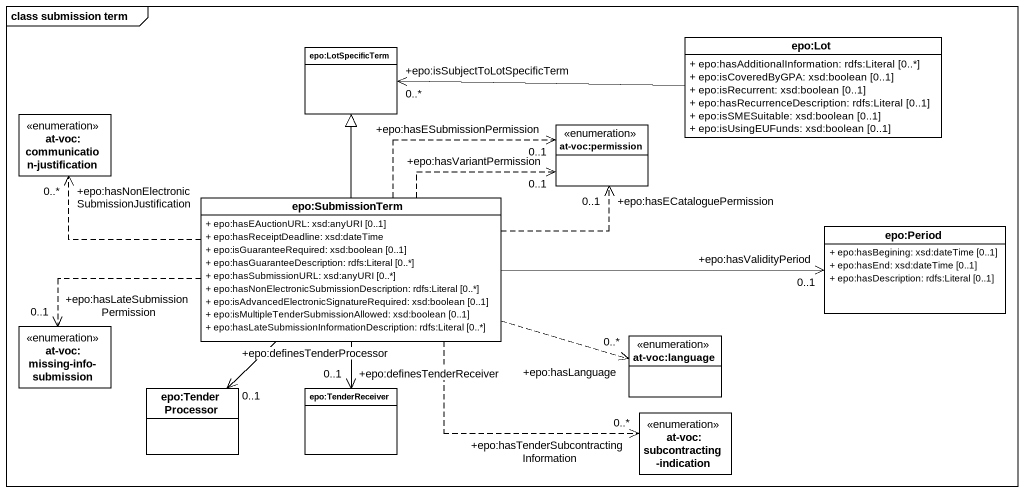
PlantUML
@startuml
mainframe class submission term
hide circle
hide empty members
skinparam classAttributeIconSize 0
class "epo:LotSpecificTerm" as epo_LotSpecificTerm
class "epo:Lot" as epo_Lot {
  + epo:hasAdditionalInformation: rdfs:Literal [0..*]
  + epo:isCoveredByGPA: xsd:boolean [0..1]
  + epo:isRecurrent: xsd:boolean [0..1]
  + epo:hasRecurrenceDescription: rdfs:Literal [0..1]
  + epo:isSMESuitable: xsd:boolean [0..1]
  + epo:isUsingEUFunds: xsd:boolean [0..1]
}
enum "at-voc:communication-justification" as at_voc_communication
enum "at-voc:permission" as at_voc_permission
class "epo:SubmissionTerm" as epo_SubmissionTerm {
  + epo:hasEAuctionURL: xsd:anyURI [0..1]
  + epo:hasReceiptDeadline: xsd:dateTime
  + epo:isGuaranteeRequired: xsd:boolean [0..1]
  + epo:hasGuaranteeDescription: rdfs:Literal [0..*]
  + epo:hasSubmissionURL: xsd:anyURI [0..*]
  + epo:hasNonElectronicSubmissionDescription: rdfs:Literal [0..*]
  + epo:isAdvancedElectronicSignatureRequired: xsd:boolean [0..1]
  + epo:isMultipleTenderSubmissionAllowed: xsd:boolean [0..1]
  + epo:hasLateSubmissionInformationDescription: rdfs:Literal [0..*]
}
class "epo:Period" as epo_Period {
  + epo:hasBegining: xsd:dateTime [0..1]
  + epo:hasEnd: xsd:dateTime [0..1]
  + epo:hasDescription: rdfs:Literal [0..1]
}
enum "at-voc:missing-info-submission" as at_voc_missing_info
enum "at-voc:language" as at_voc_language
class "epo:TenderProcessor" as epo_TenderProcessor
class "epo:TenderReceiver" as epo_TenderReceiver
enum "at-voc:subcontracting-indication" as at_voc_subcontracting
epo_Lot -left-> "+epo:isSubjectToLotSpecificTerm\n0..*" epo_LotSpecificTerm
epo_SubmissionTerm -up-|> epo_LotSpecificTerm
epo_SubmissionTerm .left.> "+epo:hasNonElectronicSubmissionJustification\n0..*" at_voc_communication
epo_SubmissionTerm .right.> "+epo:hasVariantPermission\n0..1" at_voc_permission
epo_SubmissionTerm .right.> "+epo:hasESubmissionPermission\n0..1" at_voc_permission
epo_SubmissionTerm .right.> "+epo:hasECataloguePermission\n0..1" at_voc_permission
epo_SubmissionTerm -right-> "+epo:hasValidityPeriod\n0..1" epo_Period
epo_SubmissionTerm .left.> "+epo:hasLateSubmissionPermission\n0..1" at_voc_missing_info
epo_SubmissionTerm .right.> "+epo:hasLanguage\n0..*" at_voc_language
epo_SubmissionTerm --> "+epo:definesTenderProcessor\n0..1" epo_TenderProcessor
epo_SubmissionTerm --> "+epo:definesTenderReceiver\n0..1" epo_TenderReceiver
epo_SubmissionTerm .right.> "+epo:hasTenderSubcontractingInformation\n0..*" at_voc_subcontracting
@enduml
